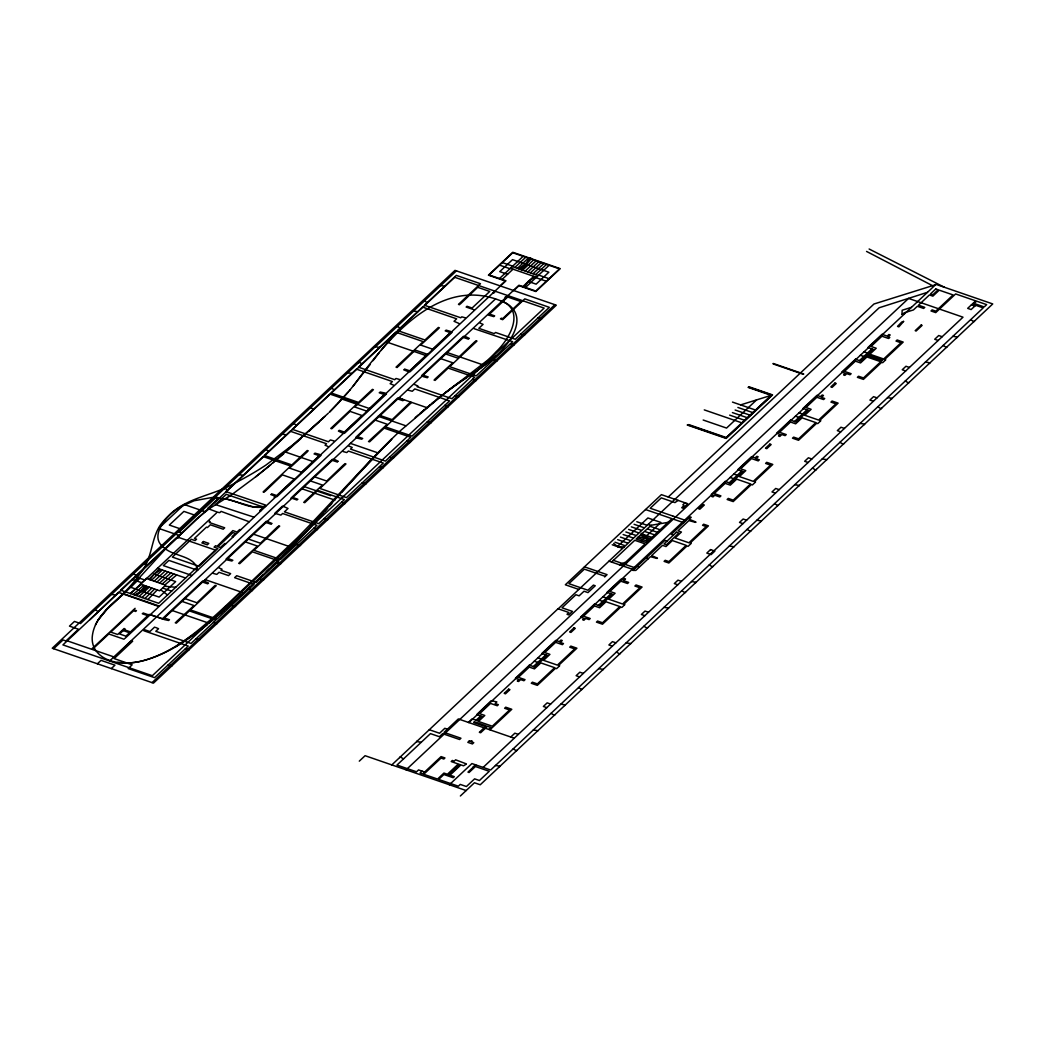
<?xml version="1.0" encoding="UTF-8"?>
<svg xmlns="http://www.w3.org/2000/svg" width="1045" height="1045" viewBox="0 0 1045 1045"><rect width="100%" height="100%" fill="white"/><g stroke="black" fill="none" stroke-linecap="round" stroke-linejoin="round"><path stroke-width="1.5" d="M902.005 314.323L902.162 310.247L911.475 307.334M903.598 321.468L898.844 326.85L897.537 326.406L901.704 322.056L903.598 321.351M903.886 313.735L903.925 312.912L913.434 309.934L917.353 306.263L923.636 308.432L924.773 307.361L918.49 305.192L929.41 294.951L932.871 296.14L939.246 290.17L953.092 294.938L935.811 311.162L932.127 309.895L930.99 310.966L935.745 312.599L955.639 293.945L975.677 300.855L967.67 308.366L971.132 309.555L975.677 305.297L983.214 307.883L490.641 770.021L471.922 763.568L449.35 784.743M328.339 413.18L295.226 443.106L266.109 464.947A167.448 91.934 -26.9 0 1 249.794 475.018A173.823 95.435 -26.9 0 1 234.89 483.064C213.415 495.696 186.337 497.329 168.349 515.943A53.791 29.534 -26.9 0 0 159.702 526.001C150.65 540.683 152.178 559.728 140.265 573.287A110.365 60.597 -26.9 0 1 124.094 592.606C111.24 605.46 93.658 617.726 92.195 637.45A66.357 36.431 -26.9 0 0 95.199 649.598C102.475 660.793 117.171 663.679 129.658 662.909A55.032 30.214 -26.9 0 0 142.107 660.989C166.56 654.836 187.682 640.154 207.158 624.675M98.008 620.273L106.446 609.718L118.621 598.262M145.046 585.696L141.258 590.921L135.027 595.141M529.554 258.533L525.491 264.137L518.634 268.787M521.455 270.433L530.39 258.141M521.991 270.472L530.925 258.167M524.263 287.061L528.326 281.458L535.184 276.82M149.944 579.727L154.124 574.162L160.982 569.525M370.021 364.705L349.435 390.647M373.052 360.682L379.296 352.492M381.347 349.879L389.289 340.422M353.014 386.376C387.29 339.194 441.16 271.021 506.799 303.572C529.776 317.928 508.432 345.791 493.789 357.651C484.07 366.364 472.967 373.274 462.203 380.589A217.151 119.221 -26.9 0 0 453.883 386.441L445.457 392.711M349.892 390.098L329.384 412.187M348.011 392.306L346.078 394.54M345.582 395.101L343.57 397.374M329.737 505.963L331.774 503.651M337.169 497.485L339.52 494.808M346.77 486.591L293.292 545.464M327.712 508.275L324.695 511.697M341.872 492.13L369.107 462.151A714.44 392.241 -26.9 0 1 391.81 438.913L393.456 437.293A232.761 127.79 -26.9 0 1 400.993 430.174L445.288 392.659A361.361 198.393 -26.9 0 1 461.55 380.354L487.362 360.407A97.041 53.269 -26.9 0 0 496.349 351.525C509.176 339.481 525.517 311.188 502.018 301.156M323.702 512.821L309.424 528.587A644.203 353.68 -26.9 0 1 294.964 543.753L262.047 575.873L227.026 607.759M349.278 483.77L391.81 438.913A1079.694 592.776 -26.9 0 0 368.885 462.073L316.661 517.784A910.234 499.745 -26.9 0 1 297.263 537.848L225.524 606.1M343.06 397.949L341.297 399.908M389.485 340.213L390.634 338.946M339.782 401.554L340.539 400.731M339.024 402.377L337.483 404.01M336.712 404.833L334.348 407.276A164.744 90.445 -26.9 0 1 329.502 412.07M147.841 599.556L157.246 589.955M288.89 549.905L291.49 547.28L253.595 534.217M283.561 555.208L286.252 552.544M144.902 598.55L154.569 589.027M278.048 560.616L280.831 557.899M148.808 579.335L159.441 568.989M272.34 566.129L275.227 563.346M151.486 580.262L162.315 569.982M141.963 597.531L151.891 588.113M266.41 571.772L269.401 568.924M322.147 419.019L324.89 416.446M375.782 346.169L358.579 362.654M53.674 648.71L63 639.958L65.939 640.977L78.466 629.234L69.466 626.125L74.456 621.435L80.517 623.525L95.173 609.784L98.086 611.482M456.508 270.786L440.755 285.546L444.765 286.239M179.413 531.853L216.406 497.146M178.577 537.417L177.676 538.266L176.37 537.822L120.58 590.164L158.67 603.292L215.374 550.088L177.284 536.96L181.83 532.689L178.551 531.565M139.86 578.303L130.39 587.172L159.127 597.087L175.651 581.582L154.124 574.162M130.534 593.599L208.268 520.671L210.202 521.625L209.287 522.487L224.701 527.79L223.199 529.201L210.385 524.786L207.472 527.516L206.44 527.163L194.422 538.436L196.578 539.181L195.088 540.592L191.366 539.298L172.386 557.103L198.916 566.259L217.896 548.455L214.081 547.136L215.583 545.725L217.099 546.248L232.839 530.599L236.993 532.036L239.723 529.475L240.585 529.763M208.713 520.24L216.55 512.899M135.105 608.308L91.503 649.206L67.35 640.872M499.497 278.532L523.166 256.325M502.096 279.42L513.017 269.179M514.832 267.468L525.753 257.227M517.432 268.369L528.352 258.115M149.213 614.277L148.573 614.878L143.074 612.971M157.86 606.165L118.477 592.358L89.922 619.698M265.613 505.062L225.877 491.594L263.196 456.587L290.68 466.057L263.105 491.934L264.137 492.286M274.077 497.12L275.175 496.101L270.72 494.559M319.587 454.418L314.858 453.138M328.052 446.489L325.034 445.209L326.576 443.759L290.223 431.219L264.372 455.476L291.855 464.947L307.243 450.513L308.275 450.878M333.969 440.938L330.416 439.945L328.457 441.774L292.273 429.299L329.867 394.043L357.351 403.514L330.769 428.45L331.814 428.803M342.433 432.996L338.384 431.076M385.03 393.024L380.027 392.006M393.495 385.082L390.125 383.698L392.397 381.556L356.397 369.146L331.043 392.933L358.526 402.403L372.412 389.38L373.444 389.733M399.503 379.453L395.99 378.473L394.71 379.675L358.487 367.187L395.807 332.179L423.238 341.637L396.029 367.161L397.113 367.54M407.968 371.511L403.697 369.799M450.656 331.461L446.006 330.102M459.121 323.519L454.026 321.298L456.665 318.829L422.559 307.073L397.531 330.547L424.975 340.004L438.351 327.451L439.436 327.83M465.221 317.798L461.746 316.831L460.74 317.771L424.466 305.271L456.325 275.384L480.478 283.717L458.455 304.382L459.539 304.748M97.394 663.784L101.025 660.362L114.963 665.169L111.319 668.591M500.137 285.821L505.284 280.987L488.394 275.175L512.795 252.289L560.224 268.643L535.837 291.516L518.96 285.703L513.813 290.536M520.031 269.257L527.189 262.543M528.953 260.897L530.951 259.016M522.631 270.159L533.551 259.905M109.986 660.623L495.526 298.909M525.23 271.047L536.15 260.806M527.816 271.948L538.737 261.694M530.416 272.836L541.336 262.595M162.458 618.718L202.782 580.902L203.553 581.164M266.397 521.207L226.086 559.036L226.856 559.31M274.861 513.265L282.503 506.093M290.967 498.151L332.388 459.304L333.159 459.565M154.595 627.104L149.866 631.546L144.798 629.795M267.35 521.533L272.053 523.506M275.815 513.591L280.883 515.107L282.62 513.487L316.935 525.322L280.53 559.48L253.961 550.31L279.72 526.144L278.636 525.779M283.456 506.42L288.028 508.471L284.436 511.841L318.712 523.649L344.38 499.575L317.811 490.418L304.748 502.671L303.664 502.292M155.548 627.431L158.566 628.711L155.783 631.311L191.026 643.459L215.962 620.064L189.38 610.894L176.318 623.147L175.246 622.781M164.013 619.489L168.663 620.508M204.689 581.32L208.569 583.071M213.154 573.378L216.798 574.397L219.032 572.307L228.555 575.599L230.645 573.627L220.952 570.283L222.089 569.225L218.98 567.918M227.444 559.976L232.055 561.034M334.57 459.473L338.319 461.341M343.034 451.531L346.77 452.576L348.403 451.048L383.293 463.066L346.47 497.603L319.901 488.446L345.973 463.98L344.889 463.614M348.86 446.058L352.23 447.456L350.493 449.076L385.383 461.106L410.776 437.28L384.207 428.123L369.551 441.865L368.467 441.499M357.325 438.129L361.884 439.227M399.921 398.158L403.749 399.948M408.386 390.216L412.292 391.274L414.8 388.923L449.546 400.901L412.057 436.092L385.474 426.922L411.416 402.586L410.332 402.221M414.486 384.495L417.895 385.971L417.112 386.689L451.91 398.681L474.757 377.258L448.187 368.088L435.073 380.393L434.002 380.014M422.951 376.553L427.418 377.754M465.547 336.594L469.336 338.423M474.012 328.652L512.664 341.689L476.259 375.847L449.69 366.677L476.99 341.062L475.906 340.696M480.008 323.023L483.077 324.368L478.845 328.339L494.246 333.642L495.526 332.454L515.263 339.259L549.304 307.321L524.799 298.87L502.645 319.665L500.437 318.908M488.472 315.081L493.854 316.635M533.015 273.738L543.936 263.484M522.866 286.591L533.786 276.337M535.615 274.626L546.535 264.385M525.465 287.479L549.134 265.273M152.061 682.62L554.804 304.774M359.284 761.152L365.097 755.705L466.161 790.543M756.593 399.895L726.562 428.071L703.181 420.025M748.129 387.408L771.158 395.337L726.197 437.528L688.629 424.57M668.251 497.015L873.973 304.004L935.562 284.736M613.689 543.4L617.425 546.574L647.913 517.967L660.897 522.435L645.627 536.764M391.81 764.901L400.313 756.92L403.527 758.905M558.017 608.765L416.694 741.558L421.279 742.25M611.599 562.079L634.772 540.291L645.157 543.87L625.759 562.079L619.398 564.757M651.192 525.256L636.131 539.011L646.528 542.59L648.906 540.356M677.839 500.307L685.664 503.011M641.33 540.801L644.752 537.587L648.475 540.748M604.624 576.958L607.08 574.645L584.442 566.847M672.862 516.047L685.964 520.567M649.324 539.912L671.961 518.66L645.523 509.542M406.087 769.825L908.562 298.413L963.007 317.184L483.103 767.422M468.356 722.408L472.092 718.908L477.63 720.815L482.228 716.504L476.69 714.597L491.241 700.659L496.845 701.926L495.108 703.546L498.387 704.67L497.25 705.741L490.536 703.429L479.616 713.67L484.802 715.459L478.44 721.442L492.286 726.21L509.581 709.986L504.604 708.275L505.741 707.204L511.802 709.294L490.144 729.606L489.06 729.24L490.915 727.49L487.506 726.314L480.635 732.767L479.328 732.323L484.109 727.829M468.878 722.578L935.967 284.358L992.75 303.938L973.862 321.651L970.648 319.665M422.049 771.132L420.038 773L422.637 773.901L441.068 756.606L444.961 757.952L443.825 759.023L441.016 758.056L423.721 774.28L437.568 779.047L443.942 773.065L447.404 774.267L458.324 764.013L451.192 761.557L452.328 760.486L454.222 761.139L455.633 759.819L466.383 763.908M476.063 720.279L480.661 715.969M533.316 666.566L545.79 654.862M598.485 605.421L610.959 593.73M729.188 482.803L741.65 471.112M794.487 421.54L807.001 409.797M859.421 360.616L871.896 348.912M657.122 558.474L650.46 556.672L635.804 570.413L632.865 570.4L664.894 540.343L667.063 541.088M657.475 558.121L651.597 555.6L662.517 545.359L665.978 546.548L672.353 540.565L686.199 545.346L668.904 561.57L665.221 560.303L664.084 561.374L668.852 563.007L687.009 545.96L688.093 546.339L691.241 543.387L690.157 543.021L708.445 525.87L703.677 524.224L702.54 525.295L706.224 526.562L688.929 542.786L675.083 538.005L681.444 532.036L677.983 530.834L688.903 520.593L695.565 522.395M695.931 522.056L689.178 519.221L691.228 517.301L689.935 516.857L671.269 534.361L673.437 535.105M623.826 604.193L642.087 587.055L636.026 584.978L634.89 586.036L639.867 587.76L622.572 603.984L608.726 599.203L615.1 593.233L609.901 591.444L620.821 581.19L627.536 583.502L628.672 582.431L623.643 580.707L625.511 578.956L624.218 578.512L622.716 579.923L620.9 579.296L606.975 592.358L612.514 594.265L600.039 605.969L594.5 604.049L580.576 617.112L584.142 618.353L582.64 619.75L583.946 620.207L585.801 618.457L589.08 619.58L590.216 618.509L583.502 616.197L594.435 605.956L599.621 607.746L605.995 601.763L619.842 606.544L602.547 622.768L597.57 621.043L596.434 622.115L602.495 624.205L620.756 607.08L621.84 607.445L624.884 604.585L623.8 604.219M465.835 764.418L463.523 765.802L460.923 764.914L450.003 775.155L454.327 776.657L453.19 777.715L448.005 775.926L460.061 764.613L459.199 764.313L447.129 775.625L443.89 774.515L438.652 779.426L458.35 786.206L460.257 784.416L466.41 786.532L474.6 778.852L479.446 780.524L489.269 771.301L475.423 766.521L469.048 772.503L467.964 772.124L473.085 767.33M472.902 767.226L474.038 766.155M474.273 766.207L475.71 764.875M510.77 737.025L514.871 733.185L518.333 734.374M972.346 305.192L976.631 301.182L986.676 304.644L984.207 306.943L975.73 304.017L973.914 305.728M460.362 795.99L474.443 782.77L480.243 784.769L500.046 766.194L495.461 765.489M322.905 418.313L269.153 466.005A504.63 277.056 -26.9 0 1 255.489 476.977L232.264 494.272L209.314 508.68L196.342 519.117L166.246 548.168L131.409 586.48A176.2 96.741 -26.9 0 1 122.709 594.618L107.857 608.255L99.327 618.287A55.045 30.227 -26.9 0 0 95.474 624.858M263.353 574.645L253.791 583.541M319.443 421.566L308.811 431.415M154.177 581.19L165.188 570.975M225.433 606.178C200.953 628.685 175.024 652.354 142.042 660.962A53.831 29.547 -26.9 0 1 129.645 662.909L117.654 662.425M139.024 596.512L149.2 587.185M247.064 589.707L250.473 586.598M303.599 436.17L306.198 433.806M156.854 582.117L168.062 571.968M239.827 596.277L243.589 592.881L205.186 579.635M238.874 597.139L233.022 602.403M301.012 438.508L285.638 452.106L313.226 461.616M232.016 603.305L202.9 628.045L175.978 646.62M119.718 597.283L123.65 593.782L159.271 606.061M138.998 592.92L146.522 586.258M159.545 583.045L170.936 572.96M225.171 609.405L226.112 608.556M223.121 611.207L224.166 610.293M222.036 612.161L213.271 619.659A268.892 147.632 -26.9 0 1 208.987 623.199L172.255 610.541M162.223 583.959L173.81 573.94M415.178 417.608L418.653 414.604M283.783 453.7L272.627 463.131M133.146 594.487L143.844 585.331M419.502 413.885L421.187 412.448M420.56 412.971L427.287 407.302M164.901 584.886L176.683 574.933M422.846 411.038L424.479 409.653M426.086 408.308L430.475 404.624M130.194 593.482L141.166 584.416M429.338 405.591L433.584 402.064M270.76 464.685L255.489 476.977M431.729 403.618L439.566 397.191M436.392 399.83L443.106 394.527M439.658 397.231L451.688 388.035A218.941 120.201 -26.9 0 1 462.203 380.589L466.41 377.741M482.973 366.364L484.344 365.345A91.398 50.173 -26.9 0 0 495.853 355.783M481.588 367.383L478.819 369.355M477.421 370.322L471.87 374.097M135.484 595.297L148.05 586.781M135.941 595.454L148.494 586.937M228.711 496.662L230.462 495.5M927.49 292.313L879.158 307.766L558.174 608.817L568.911 612.514L567.004 614.303L568.728 614.904L572.464 611.403L561.988 607.798L575.913 594.723L579.113 595.833L584.037 591.222L587.969 592.58L595.258 585.749L593.39 585.109L587.93 590.229L568.885 583.672L584.364 569.146L605.264 576.357M902.005 314.44L903.886 313.853M740.618 404.898L771.158 395.337M620.051 564.992L626.621 562.928M651.675 525.178L668.082 522.356M638.09 537.169L644.752 537.587M617.425 546.574L624.087 546.979M164.548 586.219L175.73 587.277M225.354 498.818C238.717 501.221 251.662 510.456 265.613 506.289L254.444 507.165L226.66 499.105L211.887 497.511L194.096 500.764L181.072 506.525A34.603 19.006 -26.9 0 0 172.752 512.298C163.216 520.279 149.944 537.705 164.039 547.698C173.705 556.841 194.657 555.261 197.662 570.034M971.393 304.866L974.867 306.054M974.541 321.011L956.802 337.666M952.909 336.32L957.481 337.026L946.378 347.436L943.165 345.464M942.185 336.712L938.723 335.523L934.713 339.272L938.188 340.474M947.057 346.796L929.318 363.451M925.413 362.106L929.998 362.811L908.51 382.966L905.297 380.981M864.019 351.865L867.481 353.053M909.424 367.448L905.963 366.259L902.227 369.76L905.688 370.949M867.859 354.699L882.79 359.846L881.875 360.708L866.945 355.561M860.375 355.274L863.836 356.476M909.202 382.326L891.45 398.968M525.922 264.28L512.507 259.656L499.758 271.622L507.556 274.299M526.366 264.437L548.86 272.196L536.124 284.149L528.326 281.458M502.305 262.569L512.69 266.148M538.658 275.096L549.056 278.675M512.233 266.579L538.214 275.527M887.558 397.636L892.13 398.328L881.026 408.752L877.813 406.766M510.417 268.278L536.385 277.238M499.575 265.13L509.96 268.709M535.928 277.656L546.326 281.236M877.016 397.858L873.555 396.656L869.923 400.078L873.385 401.267M773.182 363.464L803.749 374.005M773.156 363.921L803.37 374.332M881.706 408.112L863.967 424.766M493.789 292.208L494.651 292.509L492.874 293.07M506.773 296.689L504.996 297.25L505.858 297.538M860.074 423.421L864.646 424.126L843.171 444.269L839.958 442.296M749.2 386.846L772.582 394.892L726.157 438.443L687.205 425.015M748.494 387.068L771.863 395.115L726.17 437.986L687.91 424.792M538.149 317.784L540.226 318.49M541.61 318.973L524.146 335.367M441.303 285.037L423.826 301.43M539.69 319.012L541.075 319.483L556.319 305.179L454.993 270.381L52.25 648.227L153.484 683.116L171.955 665.783L170.57 665.299M799.072 412.788L802.534 413.977M844.438 428.424L840.977 427.235L837.332 430.644L840.794 431.833M795.441 416.197L798.903 417.399M460.349 303.977L477.709 287.31L489.739 291.464L472.079 308.027L466.932 306.25M494.677 315.864L489.53 314.101L507.726 297.015L520.88 301.548L502.684 318.634L501.247 318.137M466.109 307.021L473.855 309.686M732.48 402.09L755.496 410.032M843.851 443.629L826.099 460.283M737.888 407.459L752.766 412.592M523.297 334.374L524.681 334.857L513.487 345.359L512.102 344.876M520.671 334.178L522.761 334.883M427.287 302.632L424.374 300.921L413.637 310.992L417.647 311.684M735.144 410.019L750.036 415.152M732.414 412.579L747.306 417.713M729.684 415.139L744.576 420.273M704.278 409.888L741.845 422.833M510.574 343.648L512.651 344.367M514.035 344.85L496.558 361.243M414.186 310.483L396.708 326.876M822.206 458.938L826.778 459.643L815.675 470.067L812.461 468.082M451.335 332.049L452.106 332.31L410.058 371.772L409.287 371.497M464.228 336.608L463.444 336.333L421.579 375.625L422.363 375.886M438.613 328.6L420.652 345.059L432.682 349.213L450.343 332.637L445.196 330.86M463.366 337.417L468.513 339.194M475.096 341.467L457.736 358.135L445.706 353.981M811.847 458.99L808.386 457.801L804.663 461.302L808.125 462.491M816.367 469.414L798.615 486.069M495.722 360.251L497.106 360.721L475.449 381.046L474.064 380.576M400.17 328.078L397.257 326.367L375.508 346.77L379.505 347.462M493.096 360.042L495.173 360.76M447.234 352.544L484.344 365.345M440.742 358.644L452.772 362.785L434.811 379.244M387.591 342.342L426.177 355.64M794.722 484.723L799.294 485.429L777.82 505.584L774.606 503.599M472.536 379.348L474.613 380.066M475.997 380.537L458.52 396.93M779.178 489.648L775.717 488.459L771.981 491.96L775.442 493.149M733.773 474.051L737.234 475.253M730.128 477.474L733.59 478.662M423.081 375.207L428.241 376.984M397.936 366.769L415.283 350.101L427.314 354.242L409.666 370.805L404.506 369.029M778.499 504.944L760.747 521.599M457.684 395.937L459.068 396.421L447.73 407.054L446.346 406.57M362.04 363.856L359.114 362.145L347.789 372.778L351.799 373.457M455.058 395.741L457.135 396.46M348.338 372.268L330.86 388.662M444.817 405.342L446.894 406.061M448.279 406.544L430.801 422.938M756.854 520.253L761.439 520.959L750.336 531.369L747.123 529.384M398.824 397.962L426.882 407.641M385.709 393.612L386.493 393.887L344.445 433.335L343.661 433.061M398.602 398.171L397.818 397.91L355.953 437.189L356.737 437.45M397.779 398.942L402.939 400.718M409.509 402.991L392.162 419.659L380.132 415.505M372.634 390.503L354.712 406.975L366.704 411.116L384.364 394.553L379.204 392.776M746.6 520.214L743.139 519.025L739.494 522.435L742.956 523.636M751.015 530.729L733.263 547.384M429.965 421.945L431.35 422.415L409.967 442.492L408.582 442.009M427.34 421.736L429.417 422.454M334.322 389.85L331.409 388.152L310.104 408.125L314.114 408.804M342.042 399.085L369.708 408.634M672.732 516.008L650.225 508.249L661.276 497.877L674.979 502.593L678.101 500.398L661.407 494.651L565.332 584.782L578.839 589.432M378.238 416.276L405.839 425.785M673.307 519.13L683.691 522.709M375.207 420.116L387.251 424.27L369.29 440.729M729.371 546.039L733.943 546.744L712.468 566.899L709.255 564.914M310.652 407.615L293.175 424.009M407.041 440.781L409.117 441.499M410.502 441.97L393.038 458.376M648.096 524.446L650.695 525.348M636.81 521.716L646.502 525.06M650.486 526.432L660.126 529.763M713.461 551.303L710.822 553.772M634.08 524.29L643.772 527.62M647.756 528.992L657.396 532.323M631.337 526.85L641.042 530.194M645.026 531.565L654.666 534.883M628.607 529.41L638.312 532.754M642.675 534.256L651.936 537.443M332.623 428.032L350.023 411.377L362.014 415.518L344.354 432.081L339.207 430.305M357.56 436.679L362.706 438.456M640.925 535.406L644.543 536.647M646.15 537.208L650.578 538.724M625.877 531.97L635.582 535.314M638.195 537.966L647.887 541.31M623.147 534.531L632.852 537.875M713.147 566.246L695.408 582.901M392.188 457.383L393.573 457.854L382.431 468.317L381.046 467.846M350.415 443.38L377.976 452.877M389.576 457.174L391.653 457.893M296.636 425.21L293.723 423.499L282.346 434.171L286.356 434.851M620.416 537.091L630.122 540.435M617.686 539.651L627.392 542.995M614.956 542.211L624.662 545.555M612.226 544.772L621.919 548.116M646.11 557.978L648.266 558.722M379.518 466.619L381.595 467.324M382.979 467.807L365.502 484.201M282.895 433.662L265.417 450.055M691.503 581.556L696.088 582.261L684.984 592.685L681.771 590.699M320.266 455.006L321.05 455.28L276.912 496.688L276.128 496.427M307.465 451.649L289.543 468.121L301.535 472.249L319.195 455.685L314.036 453.909M332.349 460.336L337.496 462.112M344.079 464.385L326.719 481.053L314.689 476.899M681.431 581.36L677.97 580.158L674.325 583.58L677.787 584.769M637.228 566.299L639.174 567.252M613.389 560.355L635.451 567.957M608.961 561.165L633.636 569.669M685.664 592.045L667.912 608.686M364.666 483.208L366.05 483.691L344.563 503.847L343.178 503.363M362.04 483.012L364.117 483.717M268.878 451.244L265.966 449.546L239.2 474.652L243.211 475.331M310.404 480.922L322.448 485.063L304.487 501.522M664.019 607.354L668.604 608.046L647.116 628.202L643.903 626.216M304.317 486.643L330.612 495.709M341.65 502.136L343.727 502.854M345.111 503.324L327.634 519.718M302.005 488.799L334.857 500.124M648.488 612.265L645.013 611.077L641.382 614.486L644.843 615.688M602.939 596.799L606.4 598.001M239.749 474.13L224.139 488.786M599.294 600.222L602.756 601.411M292.757 497.485L297.903 499.262M292.104 498.308L297.08 500.032M264.96 491.516L282.359 474.861L294.35 479.002L276.69 495.565L271.543 493.789M647.809 627.562L630.057 644.216M326.798 518.738L328.182 519.208L316.948 529.763L315.564 529.279M324.172 518.529L326.249 519.247M227.601 489.974L224.688 488.263L111.554 594.409L115.564 595.088M314.022 528.052L316.099 528.77M317.497 529.24L300.019 545.634M260.649 510.94L259.709 510.613L263.431 507.112L226.295 494.311L215.374 504.552L254.013 517.17M215.544 496.845L218.836 497.982L207.642 508.484L217.804 512.285L219.75 512.664L221.122 511.384L249.141 521.742M626.164 642.871L630.736 643.576L619.633 653.987L616.419 652.002M615.897 642.832L612.435 641.643L608.882 644.974L612.344 646.163M266.083 522.5L271.243 524.276M277.813 526.549L260.466 543.217L248.423 539.063M620.312 653.347L602.573 670.002M204.924 511.645L184.168 504.487L158.683 528.391L179.44 535.549M299.17 544.654L300.568 545.124L280.125 564.3L278.741 563.817M296.558 544.445L298.635 545.163M194.279 514.976L183.894 511.397L169.329 525.06L179.714 528.639M232.944 536.934L232.081 536.634L235.491 533.433L232.983 532.571L217.961 546.666L220.469 547.528L224.806 543.465L225.668 543.766M245.379 541.924L257.41 546.078L239.449 562.537M598.667 668.656L603.252 669.362L581.778 689.517L578.564 687.532M277.212 562.589L279.289 563.307M280.674 563.791L263.196 580.184M583.319 673.411L579.857 672.209L576.122 675.71L579.583 676.912M537.914 657.814L541.375 659.003M534.269 661.224L537.731 662.425M227.719 558.487L232.878 560.264M238.639 563.307L239.71 563.673L252.367 551.812L278.937 560.969L256.103 582.405L236.706 575.717L234.616 577.676L254 584.364L217.007 619.071L190.425 609.914L216.237 585.709L215.152 585.331M582.457 688.877L564.705 705.519M262.36 579.191L263.745 579.661L251.963 590.725L250.578 590.242M259.735 578.982L261.812 579.701M197.44 570.243L168.885 560.394L163.333 565.606L191.888 575.455M249.05 589.014L251.127 589.733M252.511 590.216L235.034 606.609M560.812 704.186L565.384 704.879L554.281 715.303L551.068 713.317M202.599 582.065L207.759 583.841M214.329 586.101L196.982 602.769L184.952 598.628M157.481 568.323L185.605 578.016M144.145 563.843L147.436 564.966M550.637 704.056L547.175 702.867L543.361 706.459L546.822 707.648M554.973 714.662L537.221 731.317M234.198 605.617L235.582 606.1L216.367 624.113L214.983 623.63M231.572 605.408L233.649 606.126M133.224 574.084L136.503 575.22M135.014 576.631L144.706 579.975M162.641 588.021L171.641 591.117M132.101 579.361L141.793 582.705M181.987 601.397L194.017 605.551L176.056 622.01M533.329 729.972L537.901 730.677L516.426 750.819L513.213 748.834M213.454 622.402L215.531 623.12M216.916 623.604L199.438 639.997M112.102 593.9L94.625 610.293M514.231 738.214L458.337 718.947L444.007 732.388L460.949 738.227L459.591 739.507L442.636 733.668L439.396 736.712L430.462 733.629L396.969 765.058L416.537 771.798L418.536 769.917L424.636 772.02M164.326 617.974L169.486 619.737M150.166 614.604L163.242 618.993M150.075 614.682L163.059 619.162L518.973 285.246L535.85 291.059L559.519 268.865L512.768 252.746L489.112 274.953L505.989 280.765L137.052 627.131M133.603 609.705L136.503 610.711M135.68 611.482L133.564 610.75L110.783 632.12L117.706 634.498L124.081 628.528L125.034 628.855L124.12 629.704L130.442 631.885L147.75 615.636L142.264 613.742M198.602 639.004L199.987 639.488L188.335 650.408L186.951 649.938M195.977 638.795L198.054 639.514M517.105 750.179L499.353 766.834M447.404 729.201L444.817 728.3L439.54 733.25L429.299 729.723M136.046 628.071L124.904 638.469M143.792 630.736L188.244 646.058L154.569 677.656L128.169 668.552L132.166 664.803L114.127 658.572L132.689 641.16L131.474 640.742M185.422 648.71L187.499 649.428M188.884 649.899L171.406 666.292M124.081 639.24L108.798 633.975L92.287 649.467L114.571 657.148L130.664 641.512M417.373 740.918L399.634 757.56M167.945 665.103L170.021 665.822M869.126 249.01L944.497 287.31M866.553 251.427L932.845 285.847M160.721 589.811L167.54 594.958M641.565 533.316L649.755 540.265M641.121 533.747L649.311 540.696M454.719 277.291L62.909 644.896L152.322 675.71L544.145 308.105L454.719 277.291M146.3 578.473L140.291 584.116L159.676 590.791L165.685 585.161L146.3 578.473M203.422 541.532L201.92 542.943L207.289 544.798L208.791 543.387L203.422 541.532M123.205 630.566L119.574 633.975L125.883 636.157L129.528 632.734L123.205 630.566M685.024 502.789L682.881 504.8L683.926 505.675L681.732 507.726L683.038 508.17L687.767 503.729L685.024 502.789M529.332 665.195L515.407 678.257L518.973 679.485L517.288 681.066L518.594 681.51L520.645 679.59L523.911 680.726L525.047 679.655L518.346 677.343L529.266 667.089L534.452 668.878L540.827 662.909L554.673 667.677L537.378 683.9L532.401 682.189L531.265 683.26L537.326 685.35L555.496 668.304L556.58 668.669L559.715 665.73L558.631 665.351L576.918 648.2L570.857 646.11L569.721 647.182L574.698 648.893L557.403 665.116L543.557 660.349L549.931 654.366L544.732 652.576L555.653 642.335L562.367 644.647L563.503 643.576L560.224 642.453L562.275 640.533L560.982 640.076L559.297 641.656L555.731 640.428L541.806 653.491L547.345 655.398L534.87 667.102L529.332 665.195M725.204 481.431L711.279 494.494L713.095 495.121L711.684 496.453L712.977 496.897L714.754 495.225L719.77 496.963L720.919 495.892L714.205 493.58L725.125 483.339L730.324 485.128L736.686 479.146L750.545 483.926L733.25 500.15L728.274 498.426L727.137 499.497L733.198 501.587L751.355 484.54L752.439 484.919L755.587 481.967L754.503 481.601L772.791 464.437L766.73 462.347L765.593 463.418L770.57 465.129L753.275 481.366L739.416 476.585L745.79 470.603L740.605 468.813L751.525 458.572L758.226 460.884L759.362 459.813L756.097 458.69L758.147 456.769L756.841 456.325L755.156 457.906L751.59 456.665L737.665 469.741L743.204 471.648L730.742 483.339L725.204 481.431M790.543 420.129L776.618 433.192L780.184 434.42L778.512 436L779.805 436.444L781.856 434.524L785.122 435.647L786.258 434.589L779.557 432.277L790.477 422.023L795.663 423.813L802.037 417.843L815.884 422.611L798.602 438.835L793.625 437.123L792.476 438.182L798.537 440.272L816.707 423.238L817.791 423.604L820.834 420.743L819.763 420.377L838.129 403.135L832.068 401.045L830.932 402.116L835.909 403.827L818.627 420.051L804.768 415.27L811.142 409.3L805.943 407.511L816.863 397.257L823.578 399.569L824.714 398.511L821.448 397.374L823.486 395.454L822.193 395.01L820.508 396.591L816.942 395.363L803.017 408.425L808.556 410.332L796.094 422.036L790.543 420.129M855.437 359.245L841.695 372.138L845.261 373.365L843.576 374.946L844.882 375.39L846.75 373.64L850.016 374.763L851.152 373.705L844.451 371.393L855.372 361.139L860.557 362.928L866.932 356.959L880.778 361.727L863.497 377.95L858.52 376.239L857.37 377.31L863.431 379.387L881.601 362.354L882.646 362.706L885.781 359.767L884.736 359.402L903.207 342.081L897.146 339.991L896.009 341.062L900.986 342.773L883.691 358.997L869.845 354.216L876.219 348.246L871.021 346.457L881.941 336.203L888.655 338.515L889.791 337.457L888.145 336.882L890.196 334.962L888.89 334.518L887.218 336.098L882.019 334.309L867.912 347.541L873.45 349.448L860.989 361.152L855.437 359.245M703.037 504.565L698.569 508.745L699.876 509.189L704.33 505.009L703.037 504.565M508.641 689.178L504.186 693.357L505.48 693.815L509.947 689.622L508.641 689.178M573.992 627.862L569.629 631.964L570.923 632.421L575.299 628.319L573.992 627.862M769.865 444.112L765.489 448.214L766.795 448.658L771.158 444.556L769.865 444.112M834.929 383.058L830.84 386.898L832.133 387.342L836.235 383.502L834.929 383.058M474.43 721.808L473.698 722.5L485.481 726.549L486.199 725.87L474.43 721.808M676.481 532.245L664.019 543.949L666.396 544.772L678.858 533.068L676.481 532.245M935.784 288.969L930.546 293.88L932.937 294.703L938.162 289.792L935.784 288.969M469.179 741.062L467.807 742.342L472.418 743.935L473.79 742.655L471.086 741.728L471.987 740.879L469.179 741.062M921.181 325.047L915.185 330.677L916.138 331.004L922.134 325.374L921.181 325.047M710.548 549.592L706.812 553.092L711.149 554.582L714.884 551.081L710.548 549.592"/></g></svg>
